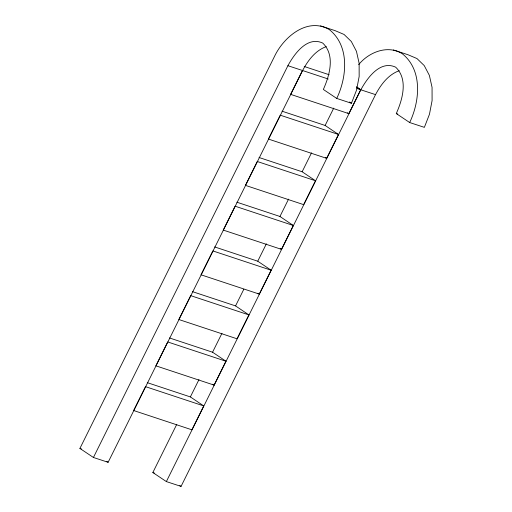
<?xml version="1.0" encoding="UTF-8"?>
<svg xmlns="http://www.w3.org/2000/svg" width="512" height="512" viewBox="0 0 512 512"><rect width="100%" height="100%" fill="white"/><g stroke="black" fill="none" stroke-linecap="round" stroke-linejoin="round"><path stroke-width="0.77" d="M320.474 25.856L335.168 30.675L344.051 34.451L351.309 41.491L356.448 51.315L359.13 63.258L359.155 76.499L356.538 90.144L351.443 103.258L336.742 98.438C346.989 76.992 349.862 46.035 329.35 29.626C307.424 16.723 283.52 37.139 274.394 56.646L79.91 448.422L93.427 457.478L108.122 462.298L302.598 70.528C307.923 60.531 315.258 50.579 326.291 46.586M393.402 49.952L408.102 54.778L416.979 58.554L424.237 65.594L429.382 75.418L432.058 87.36L432.09 100.602L429.466 114.246L424.371 127.36L409.677 122.541C419.917 101.094 422.797 70.138 402.285 53.728C387.654 44.518 368.806 52.198 358.707 64.602M409.677 122.541L396.275 113.562C402.522 99.578 408.384 79.283 395.68 67.187C380.166 59.917 367.213 78.067 360.832 89.805L166.355 481.581L152.845 472.525L176.762 424.346M93.427 457.478L287.904 65.702C294.285 53.965 307.232 35.814 322.752 43.085C335.456 55.181 329.587 75.482 323.347 89.459L336.742 98.438M147.264 382.65L190.374 396.922L198.989 379.565M169.459 337.939L212.563 352.211L221.958 333.293M192.442 291.635L235.552 305.907L243.821 289.248M214.637 246.925L257.747 261.203L266.368 243.827M236.838 202.195L279.949 216.474L288.563 199.11M259.034 157.491L302.144 171.763L311.533 152.838M282.022 111.187L325.126 125.459L333.747 108.102M203.738 405.933L191.885 429.811L133.651 410.528L145.504 386.65L203.738 405.933L190.374 396.922M225.933 361.222L167.699 341.939L155.846 365.818L214.08 385.101L225.933 361.222L212.563 352.211M248.915 314.918L237.062 338.797L178.829 319.514L190.682 295.635L248.915 314.918L235.552 305.907M271.11 270.208L212.877 250.925L201.024 274.803L259.258 294.086L271.11 270.208L257.747 261.203M293.312 225.478L235.078 206.195L223.226 230.074L281.459 249.357L293.312 225.478L279.949 216.474M315.507 180.768L303.654 204.646L245.421 185.37L257.274 161.491L315.507 180.768L302.144 171.763M338.496 134.464L280.262 115.187L268.403 139.066L326.637 158.342L338.496 134.464L325.126 125.459M328.25 79.014L302.451 70.477L290.598 94.355L348.832 113.638L360.685 89.76L356.87 87.181M166.355 481.581L181.056 486.4L375.533 94.624C380.858 84.634 388.186 74.682 399.226 70.688M287.904 65.702L302.598 70.528M375.533 94.624L360.832 89.805L356.333 86.79M396.275 113.562L397.747 114.042M79.91 448.422L81.382 448.902M152.845 472.525L154.31 473.005M304.211 66.477L329.171 74.739M356.915 88.506L360.685 89.76M349.53 101.978L351.443 103.258M179.77 485.536L181.056 486.4M106.835 461.434L108.122 462.298M347.558 112.781L348.832 113.638M325.37 157.485L326.637 158.342M280.186 248.499L281.459 249.357M257.984 293.229L259.258 294.086M212.806 384.243L214.08 385.101"/></g></svg>
